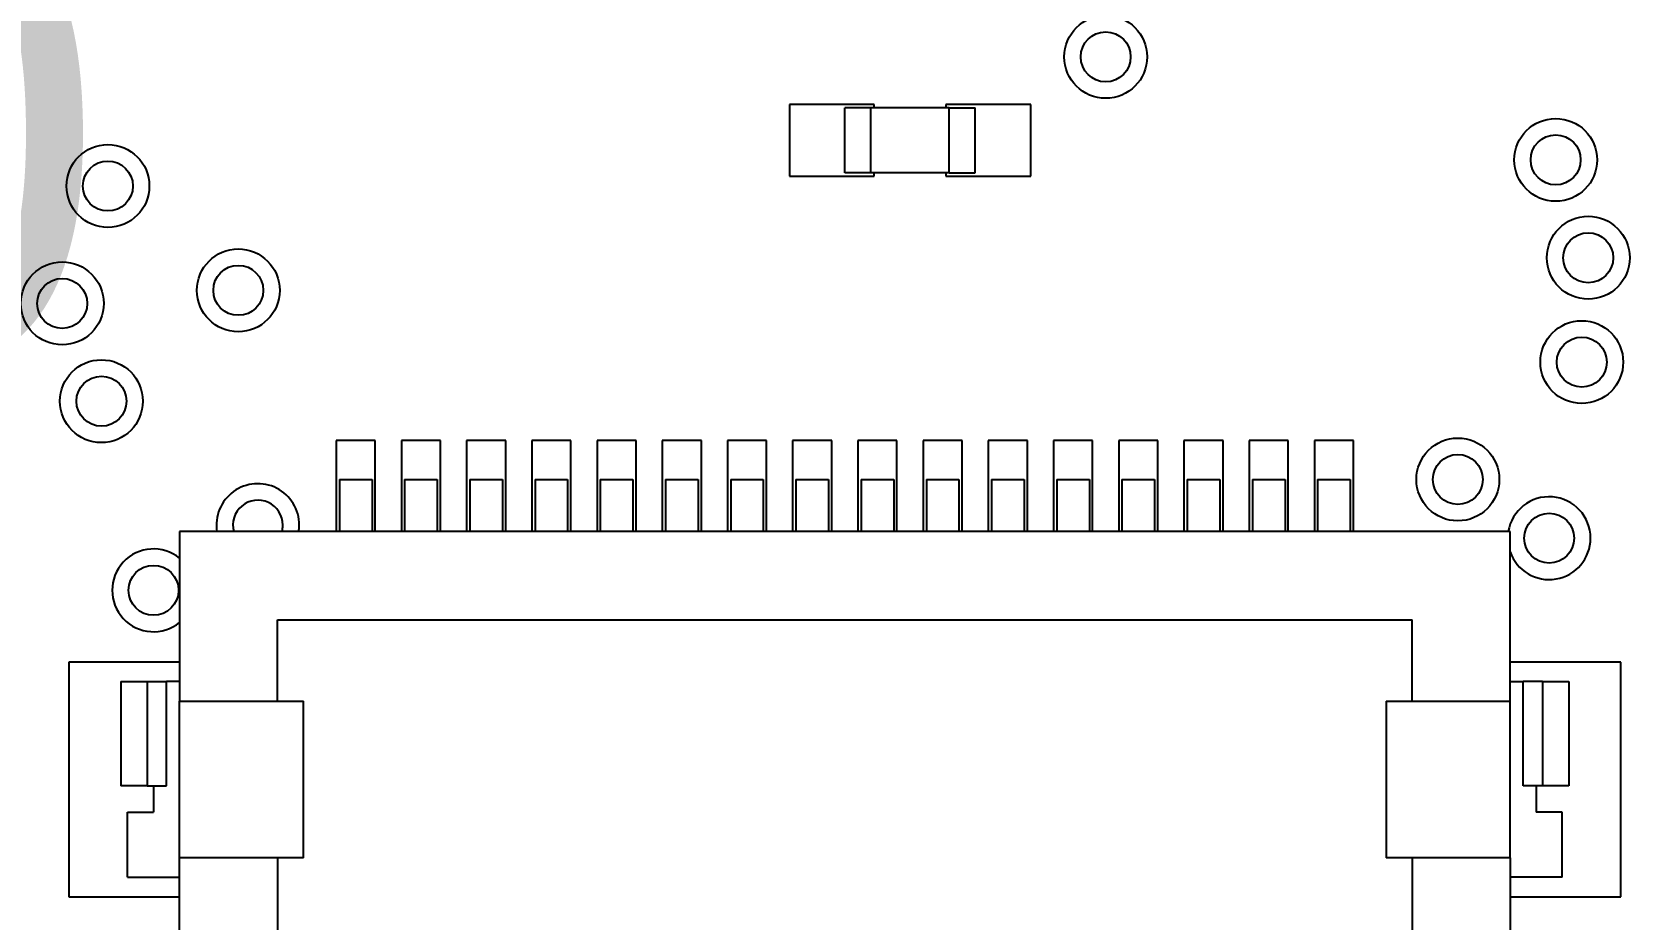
# Model space of a CAD drawing. Extents: x 87.1 to 184.1, y 90 to 128.
# Drawn here: x 98.81 to 111.02, y 103.66 to 110.47 of the extents above; entities that cross this region are included whole.
import ezdxf
from ezdxf.enums import TextEntityAlignment as Align

# ---------------------------------------------------------------- set-up
doc = ezdxf.new("R2010")
doc.units = 0
doc.layers.get('0').update_dxf_attribs({"linetype": 'CONTINUOUS'})
doc.layers.add('Dimension001', color=7, linetype='CONTINUOUS')
doc.layers.add('View005', color=7, linetype='CONTINUOUS')
doc.styles.get("Standard").update_dxf_attribs({"font": 'arial.ttf'})
doc.dimstyles.get("Standard").update_dxf_attribs({"dimscale": 0, "dimtxt": 2.5, "dimasz": 2.5, "dimexe": 1.25, "dimexo": 0.625, "dimtad": 1, "dimtxsty": 'STANDARD', "dimcen": 2.5, "dimazin": 3, "dimtfac": 1, "dimtmove": 0, "dimatfit": 3})

# ---------------------------------------------------------------- blocks, each defined once
blk = doc.blocks.new('*Dimension001')
at = {"color": 0}
for points in [[(93.6917, 125.435), (92.8583, 125.435), (93.275, 120.435)], [(93.6917, 90.435), (92.8583, 90.435), (93.275, 95.435)]]:
    blk.add_solid(points, dxfattribs=at)
at = {"layer": 'Dimension001'}
for p, q in [((92.1423, 120.435), (93.275, 120.435)), ((93.275, 120.435), (93.275, 95.435)), ((92.1423, 95.435), (93.275, 95.435))]:
    blk.add_line(p, q, dxfattribs=at)
blk.add_text('25.00', height=3.5, dxfattribs=at).set_placement((93.275, 107.935), align=Align.CENTER)

msp = doc.modelspace()

# ---------------------------------------------------------------- linework, layer by layer
at = {"layer": 'View005'}
for p, q in [((105.267, 109.91), (104.617, 109.91)), ((104.617, 109.91), (104.617, 109.36)), ((105.267, 109.91), (104.617, 109.91)), ((104.617, 109.91), (104.617, 109.36)), ((105.242, 109.885), (105.042, 109.885)), ((105.042, 109.385), (105.042, 109.885)), ((105.242, 109.885), (105.042, 109.885)), ((105.042, 109.385), (105.042, 109.885)), ((105.242, 109.385), (105.242, 109.885)), ((105.842, 109.885), (105.242, 109.885)), ((105.242, 109.385), (105.242, 109.885)), ((105.242, 109.385), (105.242, 109.885)), ((105.842, 109.885), (105.242, 109.885)), ((105.242, 109.385), (105.242, 109.885)), ((105.267, 109.885), (105.267, 109.91)), ((105.267, 109.885), (105.267, 109.91)), ((106.467, 109.91), (105.817, 109.91)), ((105.817, 109.91), (105.817, 109.885)), ((106.467, 109.91), (105.817, 109.91)), ((105.817, 109.91), (105.817, 109.885)), ((105.842, 109.385), (105.842, 109.885)), ((105.842, 109.885), (106.042, 109.885)), ((105.842, 109.385), (105.842, 109.885)), ((105.842, 109.385), (105.842, 109.885)), ((105.842, 109.885), (106.042, 109.885)), ((105.842, 109.385), (105.842, 109.885)), ((106.042, 109.385), (106.042, 109.885)), ((106.042, 109.385), (106.042, 109.885)), ((106.467, 109.36), (106.467, 109.91)), ((106.467, 109.36), (106.467, 109.91)), ((105.242, 109.385), (105.042, 109.385)), ((105.242, 109.385), (105.042, 109.385)), ((105.842, 109.385), (105.242, 109.385)), ((105.842, 109.385), (105.242, 109.385)), ((105.267, 109.36), (105.267, 109.385)), ((105.267, 109.36), (105.267, 109.385)), ((105.817, 109.385), (105.817, 109.36)), ((105.817, 109.385), (105.817, 109.36)), ((105.842, 109.385), (106.042, 109.385)), ((105.842, 109.385), (106.042, 109.385)), ((104.617, 109.36), (105.267, 109.36)), ((104.617, 109.36), (105.267, 109.36)), ((105.817, 109.36), (106.467, 109.36)), ((105.817, 109.36), (106.467, 109.36)), ((101.442, 107.335), (101.142, 107.335)), ((101.142, 107.335), (101.142, 106.635)), ((101.442, 107.335), (101.142, 107.335)), ((101.142, 107.335), (101.142, 106.635)), ((101.442, 106.635), (101.442, 107.335)), ((101.442, 106.635), (101.442, 107.335)), ((101.942, 107.335), (101.642, 107.335)), ((101.642, 107.335), (101.642, 106.635)), ((101.942, 107.335), (101.642, 107.335)), ((101.642, 107.335), (101.642, 106.635)), ((101.942, 106.635), (101.942, 107.335)), ((101.942, 106.635), (101.942, 107.335)), ((102.442, 107.335), (102.142, 107.335)), ((102.142, 107.335), (102.142, 106.635)), ((102.442, 107.335), (102.142, 107.335)), ((102.142, 107.335), (102.142, 106.635)), ((102.442, 106.635), (102.442, 107.335)), ((102.442, 106.635), (102.442, 107.335)), ((102.942, 107.335), (102.642, 107.335)), ((102.642, 107.335), (102.642, 106.635)), ((102.942, 107.335), (102.642, 107.335)), ((102.642, 107.335), (102.642, 106.635)), ((102.942, 106.635), (102.942, 107.335)), ((102.942, 106.635), (102.942, 107.335)), ((103.442, 107.335), (103.142, 107.335)), ((103.142, 107.335), (103.142, 106.635)), ((103.442, 107.335), (103.142, 107.335)), ((103.142, 107.335), (103.142, 106.635)), ((103.442, 106.635), (103.442, 107.335)), ((103.442, 106.635), (103.442, 107.335)), ((103.942, 107.335), (103.642, 107.335)), ((103.642, 107.335), (103.642, 106.635)), ((103.942, 107.335), (103.642, 107.335)), ((103.642, 107.335), (103.642, 106.635)), ((103.942, 106.635), (103.942, 107.335)), ((103.942, 106.635), (103.942, 107.335)), ((104.442, 107.335), (104.142, 107.335)), ((104.142, 107.335), (104.142, 106.635)), ((104.442, 107.335), (104.142, 107.335)), ((104.142, 107.335), (104.142, 106.635)), ((104.442, 106.635), (104.442, 107.335)), ((104.442, 106.635), (104.442, 107.335)), ((104.942, 107.335), (104.642, 107.335)), ((104.642, 107.335), (104.642, 106.635)), ((104.942, 107.335), (104.642, 107.335)), ((104.642, 107.335), (104.642, 106.635)), ((104.942, 106.635), (104.942, 107.335)), ((104.942, 106.635), (104.942, 107.335)), ((105.442, 107.335), (105.142, 107.335)), ((105.142, 107.335), (105.142, 106.635)), ((105.442, 107.335), (105.142, 107.335)), ((105.142, 107.335), (105.142, 106.635)), ((105.442, 106.635), (105.442, 107.335)), ((105.442, 106.635), (105.442, 107.335)), ((105.942, 107.335), (105.642, 107.335)), ((105.642, 107.335), (105.642, 106.635)), ((105.942, 107.335), (105.642, 107.335)), ((105.642, 107.335), (105.642, 106.635)), ((105.942, 106.635), (105.942, 107.335)), ((105.942, 106.635), (105.942, 107.335)), ((106.442, 107.335), (106.142, 107.335)), ((106.142, 107.335), (106.142, 106.635)), ((106.442, 107.335), (106.142, 107.335)), ((106.142, 107.335), (106.142, 106.635)), ((106.442, 106.635), (106.442, 107.335)), ((106.442, 106.635), (106.442, 107.335)), ((106.942, 107.335), (106.642, 107.335)), ((106.642, 107.335), (106.642, 106.635)), ((106.942, 107.335), (106.642, 107.335)), ((106.642, 107.335), (106.642, 106.635)), ((106.942, 106.635), (106.942, 107.335)), ((106.942, 106.635), (106.942, 107.335)), ((107.442, 107.335), (107.142, 107.335)), ((107.142, 107.335), (107.142, 106.635)), ((107.442, 107.335), (107.142, 107.335)), ((107.142, 107.335), (107.142, 106.635)), ((107.442, 106.635), (107.442, 107.335)), ((107.442, 106.635), (107.442, 107.335)), ((107.942, 107.335), (107.642, 107.335)), ((107.642, 107.335), (107.642, 106.635)), ((107.942, 107.335), (107.642, 107.335)), ((107.642, 107.335), (107.642, 106.635)), ((107.942, 106.635), (107.942, 107.335)), ((107.942, 106.635), (107.942, 107.335)), ((108.442, 107.335), (108.142, 107.335)), ((108.142, 107.335), (108.142, 106.635)), ((108.442, 107.335), (108.142, 107.335)), ((108.142, 107.335), (108.142, 106.635)), ((108.442, 106.635), (108.442, 107.335)), ((108.442, 106.635), (108.442, 107.335)), ((108.942, 107.335), (108.642, 107.335)), ((108.642, 107.335), (108.642, 106.635)), ((108.942, 107.335), (108.642, 107.335)), ((108.642, 107.335), (108.642, 106.635)), ((108.942, 106.635), (108.942, 107.335)), ((108.942, 106.635), (108.942, 107.335)), ((101.167, 107.035), (101.167, 106.635)), ((101.167, 107.035), (101.417, 107.035)), ((101.167, 107.035), (101.167, 106.635)), ((101.167, 107.035), (101.417, 107.035)), ((101.417, 107.035), (101.417, 106.635)), ((101.417, 107.035), (101.417, 106.635)), ((101.667, 107.035), (101.667, 106.635)), ((101.667, 107.035), (101.917, 107.035)), ((101.667, 107.035), (101.667, 106.635)), ((101.667, 107.035), (101.917, 107.035)), ((101.917, 107.035), (101.917, 106.635)), ((101.917, 107.035), (101.917, 106.635)), ((102.167, 107.035), (102.167, 106.635)), ((102.167, 107.035), (102.417, 107.035)), ((102.167, 107.035), (102.167, 106.635)), ((102.167, 107.035), (102.417, 107.035)), ((102.417, 107.035), (102.417, 106.635)), ((102.417, 107.035), (102.417, 106.635)), ((102.667, 107.035), (102.667, 106.635)), ((102.667, 107.035), (102.917, 107.035)), ((102.667, 107.035), (102.667, 106.635)), ((102.667, 107.035), (102.917, 107.035)), ((102.917, 107.035), (102.917, 106.635)), ((102.917, 107.035), (102.917, 106.635)), ((103.167, 107.035), (103.167, 106.635)), ((103.167, 107.035), (103.417, 107.035)), ((103.167, 107.035), (103.167, 106.635)), ((103.167, 107.035), (103.417, 107.035)), ((103.417, 107.035), (103.417, 106.635)), ((103.417, 107.035), (103.417, 106.635)), ((103.667, 107.035), (103.667, 106.635)), ((103.667, 107.035), (103.917, 107.035)), ((103.667, 107.035), (103.667, 106.635)), ((103.667, 107.035), (103.917, 107.035)), ((103.917, 107.035), (103.917, 106.635)), ((103.917, 107.035), (103.917, 106.635)), ((104.167, 107.035), (104.167, 106.635)), ((104.167, 107.035), (104.417, 107.035)), ((104.167, 107.035), (104.167, 106.635)), ((104.167, 107.035), (104.417, 107.035)), ((104.417, 107.035), (104.417, 106.635)), ((104.417, 107.035), (104.417, 106.635)), ((104.667, 107.035), (104.667, 106.635)), ((104.667, 107.035), (104.917, 107.035)), ((104.667, 107.035), (104.667, 106.635)), ((104.667, 107.035), (104.917, 107.035)), ((104.917, 107.035), (104.917, 106.635)), ((104.917, 107.035), (104.917, 106.635)), ((105.167, 107.035), (105.167, 106.635)), ((105.167, 107.035), (105.417, 107.035)), ((105.167, 107.035), (105.167, 106.635)), ((105.167, 107.035), (105.417, 107.035)), ((105.417, 107.035), (105.417, 106.635)), ((105.417, 107.035), (105.417, 106.635)), ((105.667, 107.035), (105.667, 106.635)), ((105.667, 107.035), (105.917, 107.035)), ((105.667, 107.035), (105.667, 106.635)), ((105.667, 107.035), (105.917, 107.035)), ((105.917, 107.035), (105.917, 106.635)), ((105.917, 107.035), (105.917, 106.635)), ((106.167, 107.035), (106.167, 106.635)), ((106.167, 107.035), (106.417, 107.035)), ((106.167, 107.035), (106.167, 106.635)), ((106.167, 107.035), (106.417, 107.035)), ((106.417, 107.035), (106.417, 106.635)), ((106.417, 107.035), (106.417, 106.635)), ((106.667, 107.035), (106.667, 106.635)), ((106.667, 107.035), (106.917, 107.035)), ((106.667, 107.035), (106.667, 106.635)), ((106.667, 107.035), (106.917, 107.035)), ((106.917, 107.035), (106.917, 106.635)), ((106.917, 107.035), (106.917, 106.635)), ((107.167, 107.035), (107.167, 106.635)), ((107.167, 107.035), (107.417, 107.035)), ((107.167, 107.035), (107.167, 106.635)), ((107.167, 107.035), (107.417, 107.035)), ((107.417, 107.035), (107.417, 106.635)), ((107.417, 107.035), (107.417, 106.635)), ((107.667, 107.035), (107.667, 106.635)), ((107.667, 107.035), (107.917, 107.035)), ((107.667, 107.035), (107.667, 106.635)), ((107.667, 107.035), (107.917, 107.035)), ((107.917, 107.035), (107.917, 106.635)), ((107.917, 107.035), (107.917, 106.635)), ((108.167, 107.035), (108.167, 106.635)), ((108.167, 107.035), (108.417, 107.035)), ((108.167, 107.035), (108.167, 106.635)), ((108.167, 107.035), (108.417, 107.035)), ((108.417, 107.035), (108.417, 106.635)), ((108.417, 107.035), (108.417, 106.635)), ((108.667, 107.035), (108.667, 106.635)), ((108.667, 107.035), (108.917, 107.035)), ((108.667, 107.035), (108.667, 106.635)), ((108.667, 107.035), (108.917, 107.035)), ((108.917, 107.035), (108.917, 106.635)), ((108.917, 107.035), (108.917, 106.635)), ((110.142, 106.635), (99.9423, 106.635)), ((99.9423, 106.635), (99.9423, 105.335)), ((110.142, 106.635), (99.9423, 106.635)), ((99.9423, 106.635), (99.9423, 105.335)), ((110.142, 105.335), (110.142, 106.635)), ((110.142, 105.335), (110.142, 106.635)), ((100.692, 105.96), (109.392, 105.96)), ((100.692, 105.335), (100.692, 105.96)), ((100.692, 105.96), (109.392, 105.96)), ((100.692, 105.335), (100.692, 105.96)), ((109.392, 105.335), (109.392, 105.96)), ((109.392, 105.335), (109.392, 105.96)), ((99.9423, 105.635), (99.0923, 105.635)), ((99.0923, 105.635), (99.0923, 103.835)), ((99.9423, 105.635), (99.0923, 105.635)), ((99.0923, 105.635), (99.0923, 103.835)), ((110.992, 105.635), (110.142, 105.635)), ((110.992, 105.635), (110.142, 105.635)), ((110.992, 103.835), (110.992, 105.635)), ((110.992, 103.835), (110.992, 105.635)), ((99.4923, 105.485), (99.6923, 105.485)), ((99.4923, 105.485), (99.4923, 104.685)), ((99.4923, 105.485), (99.6923, 105.485)), ((99.4923, 105.485), (99.4923, 104.685)), ((99.6923, 105.485), (99.6923, 104.685)), ((99.6923, 105.485), (99.6923, 104.685)), ((99.9423, 105.485), (99.8423, 105.485)), ((99.9423, 105.485), (99.8423, 105.485)), ((99.8423, 104.685), (99.8423, 105.485)), ((99.8423, 104.685), (99.8423, 105.485)), ((110.142, 105.485), (110.242, 105.485)), ((110.142, 105.485), (110.242, 105.485)), ((110.242, 104.685), (110.242, 105.485)), ((110.242, 104.685), (110.242, 105.485)), ((110.392, 105.485), (110.592, 105.485)), ((110.392, 105.485), (110.392, 104.685)), ((110.392, 105.485), (110.592, 105.485)), ((110.392, 105.485), (110.392, 104.685)), ((110.592, 105.485), (110.592, 104.685)), ((110.592, 105.485), (110.592, 104.685)), ((99.9423, 105.335), (100.692, 105.335)), ((99.9423, 104.135), (99.9423, 105.335)), ((99.9423, 105.335), (100.692, 105.335)), ((99.9423, 104.135), (99.9423, 105.335)), ((100.692, 105.335), (100.892, 105.335)), ((100.692, 105.335), (100.892, 105.335)), ((100.892, 104.135), (100.892, 105.335)), ((100.892, 104.135), (100.892, 105.335)), ((109.192, 105.335), (109.392, 105.335)), ((109.192, 105.335), (109.192, 104.135)), ((109.192, 105.335), (109.392, 105.335)), ((109.192, 105.335), (109.192, 104.135)), ((109.392, 105.335), (110.142, 105.335)), ((109.392, 105.335), (110.142, 105.335)), ((110.142, 104.135), (110.142, 105.335)), ((110.142, 104.135), (110.142, 105.335)), ((99.6923, 104.685), (99.4923, 104.685)), ((99.6923, 104.685), (99.4923, 104.685)), ((99.7423, 104.685), (99.7423, 104.485)), ((99.7423, 104.685), (99.7423, 104.485)), ((110.342, 104.685), (110.342, 104.485)), ((110.342, 104.685), (110.342, 104.485)), ((110.592, 104.685), (110.392, 104.685)), ((110.592, 104.685), (110.392, 104.685)), ((99.5423, 104.485), (99.7423, 104.485)), ((99.5423, 103.985), (99.5423, 104.485)), ((99.5423, 104.485), (99.7423, 104.485)), ((99.5423, 103.985), (99.5423, 104.485)), ((110.542, 104.485), (110.342, 104.485)), ((110.542, 104.485), (110.342, 104.485)), ((110.542, 103.985), (110.542, 104.485)), ((110.542, 103.985), (110.542, 104.485)), ((99.9423, 102.835), (99.9423, 104.135)), ((100.692, 104.135), (99.9423, 104.135)), ((99.9423, 102.835), (99.9423, 104.135)), ((100.692, 104.135), (99.9423, 104.135)), ((100.692, 104.135), (100.692, 103.51)), ((100.892, 104.135), (100.692, 104.135)), ((100.692, 104.135), (100.692, 103.51)), ((100.892, 104.135), (100.692, 104.135)), ((109.392, 104.135), (109.192, 104.135)), ((109.392, 104.135), (109.192, 104.135)), ((110.142, 104.135), (109.392, 104.135)), ((109.392, 104.135), (109.392, 103.51)), ((110.142, 104.135), (109.392, 104.135)), ((109.392, 104.135), (109.392, 103.51)), ((110.142, 104.135), (110.142, 102.835)), ((110.142, 104.135), (110.142, 102.835)), ((99.5423, 103.985), (99.9423, 103.985)), ((99.5423, 103.985), (99.9423, 103.985)), ((110.542, 103.985), (110.142, 103.985)), ((110.542, 103.985), (110.142, 103.985)), ((99.0923, 103.835), (99.9423, 103.835)), ((99.0923, 103.835), (99.9423, 103.835)), ((110.142, 103.835), (110.992, 103.835)), ((110.142, 103.835), (110.992, 103.835))]:
    msp.add_line(p, q, dxfattribs=at)
for centre, radius in [((107.042, 110.275), 0.3175), ((107.042, 110.275), 0.3175), ((107.042, 110.275), 0.1915), ((107.042, 110.275), 0.1915), ((110.492, 109.485), 0.3175), ((110.492, 109.485), 0.3175), ((110.492, 109.485), 0.1915), ((110.492, 109.485), 0.1915), ((99.3923, 109.285), 0.3175), ((99.3923, 109.285), 0.3175), ((99.3923, 109.285), 0.1915), ((99.3923, 109.285), 0.1915), ((110.742, 108.735), 0.3175), ((110.742, 108.735), 0.3175), ((110.742, 108.735), 0.1915), ((110.742, 108.735), 0.1915), ((100.392, 108.485), 0.3175), ((100.392, 108.485), 0.3175), ((99.0423, 108.385), 0.3175), ((99.0423, 108.385), 0.3175), ((100.392, 108.485), 0.1915), ((100.392, 108.485), 0.1915), ((99.0423, 108.385), 0.1915), ((99.0423, 108.385), 0.1915), ((110.692, 107.935), 0.3175), ((110.692, 107.935), 0.3175), ((110.692, 107.935), 0.1915), ((110.692, 107.935), 0.1915), ((99.3423, 107.635), 0.3175), ((99.3423, 107.635), 0.3175), ((99.3423, 107.635), 0.1915), ((99.3423, 107.635), 0.1915), ((109.742, 107.035), 0.3175), ((109.742, 107.035), 0.3175), ((109.742, 107.035), 0.1915), ((109.742, 107.035), 0.1915), ((110.442, 106.585), 0.1915), ((110.442, 106.585), 0.1915), ((99.7423, 106.185), 0.1915), ((99.7423, 106.185), 0.1915)]:
    msp.add_circle(centre, radius, dxfattribs=at)
for centre, radius, start, end in [((100.542, 106.685), 0.3175, 0, -170.939), ((100.542, 106.685), 0.3175, 0, -170.939), ((100.542, 106.685), 0.1915, 0, -164.865), ((100.542, 106.685), 0.1915, 0, -164.865), ((110.442, 106.585), 0.3175, 0, 170.939), ((110.442, 106.585), 0.3175, 0, 170.939), ((100.542, 106.685), 0.1915, -15.1351, 0), ((100.542, 106.685), 0.1915, -15.1351, 0), ((100.542, 106.685), 0.3175, -9.06067, 0), ((100.542, 106.685), 0.3175, -9.06067, 0), ((110.442, 106.585), 0.3175, -160.888, 0), ((110.442, 106.585), 0.3175, -160.888, 0), ((99.7423, 106.185), 0.3175, 50.9557, -50.9557), ((99.7423, 106.185), 0.3175, 50.9557, -50.9557)]:
    msp.add_arc(centre, radius, start, end, dxfattribs=at)
for points in [[(99.6923, 105.485), (99.6906, 105.485), (99.7621, 105.485), (99.8423, 105.485)], [(99.6923, 105.485), (99.6906, 105.485), (99.7621, 105.485), (99.8423, 105.485)], [(110.392, 105.485), (110.394, 105.485), (110.322, 105.485), (110.242, 105.485)], [(110.392, 105.485), (110.394, 105.485), (110.322, 105.485), (110.242, 105.485)], [(99.6923, 104.685), (99.6906, 104.685), (99.7621, 104.685), (99.8423, 104.685)], [(99.6923, 104.685), (99.6906, 104.685), (99.7621, 104.685), (99.8423, 104.685)], [(110.392, 104.685), (110.394, 104.685), (110.322, 104.685), (110.242, 104.685)], [(110.392, 104.685), (110.394, 104.685), (110.322, 104.685), (110.242, 104.685)]]:
    msp.add_open_spline(points, degree=3, dxfattribs=at)

# ---------------------------------------------------------------- dimensions: what is measured, and where the dimension line sits
at = {"layer": 'Dimension001'}
dim = msp.add_linear_dim(base=(93.275, 107.935), p1=(92.1423, 120.435), p2=(92.1423, 95.435), angle=90, text='25.00', dimstyle='STANDARD', dxfattribs=at)
dim.commit()
dim.dimension.update_dxf_attribs({"geometry": '*Dimension001', "text_midpoint": (88.275, 107.935)})

doc.saveas('drawing.dxf')
